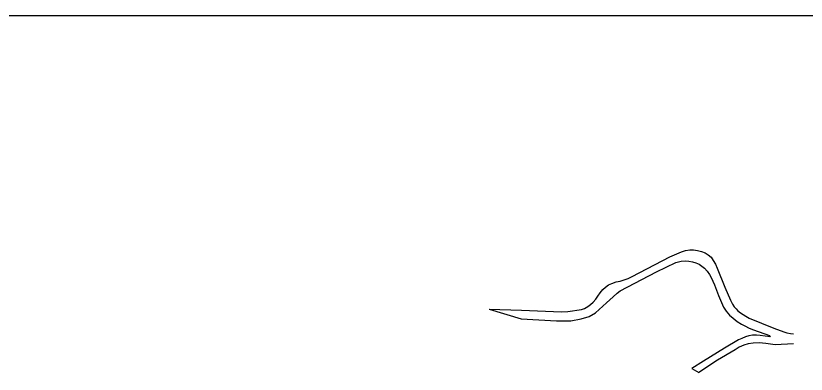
# Model space of a CAD drawing. Header units: metres. Extents: x 4000 to 8000, y -96000 to -93000.
# Drawn here: x 6473.3 to 6924.4, y -94404.5 to -94200 of the extents above; entities that cross this region are included whole.
import ezdxf

# ---------------------------------------------------------------- set-up
doc = ezdxf.new("R2010")
doc.units = ezdxf.units.M
doc.header["$LTSCALE"] = 2.5
doc.layers.add('図郭', color=7, linetype='Continuous')
doc.layers.add('道路', color=7, linetype='Continuous')

msp = doc.modelspace()

# ---------------------------------------------------------------- linework, layer by layer
at = {"layer": '図郭'}
msp.add_lwpolyline([(6400, -94800), (7200, -94800), (7200, -94200), (6400, -94200)], close=True, dxfattribs=at)
at = {"layer": '道路'}
for points in [[(6743.39, -94367.41), (6761.91, -94367.98), (6784.73, -94368.83), (6788.39, -94368.67), (6791.07, -94368.42), (6793.48, -94368.01), (6796.14, -94367.5), (6797.92, -94366.93), (6799.72, -94365.91), (6801.33, -94364.79), (6802.8, -94363.44), (6804.22, -94361.72), (6805.51, -94360.06), (6806.78, -94358.13), (6808.22, -94356.24), (6809.76, -94354.79), (6811.47, -94353.52), (6813.47, -94352.71), (6815.82, -94351.89), (6818.26, -94351.37), (6820.53, -94350.68), (6822.79, -94349.81), (6824.98, -94348.79), (6846.53, -94337.49), (6853.15, -94334.61), (6855.48, -94333.95), (6857.95, -94333.63), (6860, -94333.59), (6862.26, -94333.9), (6864.65, -94334.46), (6866.62, -94335.31), (6868.42, -94336.45), (6870.09, -94337.81), (6871.25, -94339.6), (6872.56, -94341.79), (6873.62, -94344), (6877.85, -94354.79), (6881.09, -94362.34), (6882.23, -94364.45), (6883.26, -94366), (6884.35, -94367.26), (6885.42, -94368.3), (6886.87, -94369.41), (6888.41, -94370.49), (6889.85, -94371.37), (6891.84, -94372.56), (6905.83, -94378.29), (6911.53, -94380.35), (6913.23, -94380.88), (6915.33, -94381.32), (6917.09, -94381.54)], [(6761.62, -94372.92), (6781.77, -94374.14), (6790.01, -94374.01), (6795.93, -94372.99), (6800.46, -94371.59), (6804.18, -94369.44), (6810.38, -94363.82), (6814.27, -94360.28), (6816.48, -94358.18), (6818.18, -94356.98), (6838.92, -94346.12), (6850, -94340.81), (6852.95, -94339.94), (6855.54, -94339.76), (6857.43, -94339.93), (6859.48, -94340.34), (6861.3, -94340.98), (6863.23, -94341.77), (6864.83, -94342.79), (6866.36, -94344.09), (6867.8, -94345.79), (6869.2, -94347.62), (6870.31, -94349.65), (6871.07, -94351.45), (6872.1, -94353.58), (6874.26, -94359.68), (6877.24, -94366.17), (6878.75, -94368.57), (6880.65, -94370.76), (6882.75, -94372.62), (6884.98, -94374.37), (6887.52, -94375.87), (6889.25, -94376.95), (6891.86, -94378.22), (6894.27, -94379.24), (6903.5, -94382.46), (6903.83, -94383.26), (6898.16, -94382.43), (6896.02, -94382.24), (6893.74, -94382.3), (6891.71, -94382.62), (6889.74, -94383.22), (6887.68, -94384.09), (6885.74, -94384.9), (6877.74, -94389.56), (6865.83, -94397.05), (6859.08, -94401.34)], [(6743.39, -94367.41), (6761.62, -94372.92)], [(6917.09, -94387.14), (6906.7, -94387.68), (6901.35, -94387.02), (6897.46, -94386.68), (6894.03, -94386.73), (6891.27, -94387.15), (6888.82, -94387.93), (6886.06, -94389.16), (6883.75, -94390.67), (6873.75, -94396.56), (6863.08, -94403.46)], [(6859.08, -94401.34), (6863.08, -94403.46)]]:
    msp.add_lwpolyline(points, dxfattribs=at)

doc.saveas('drawing.dxf')
